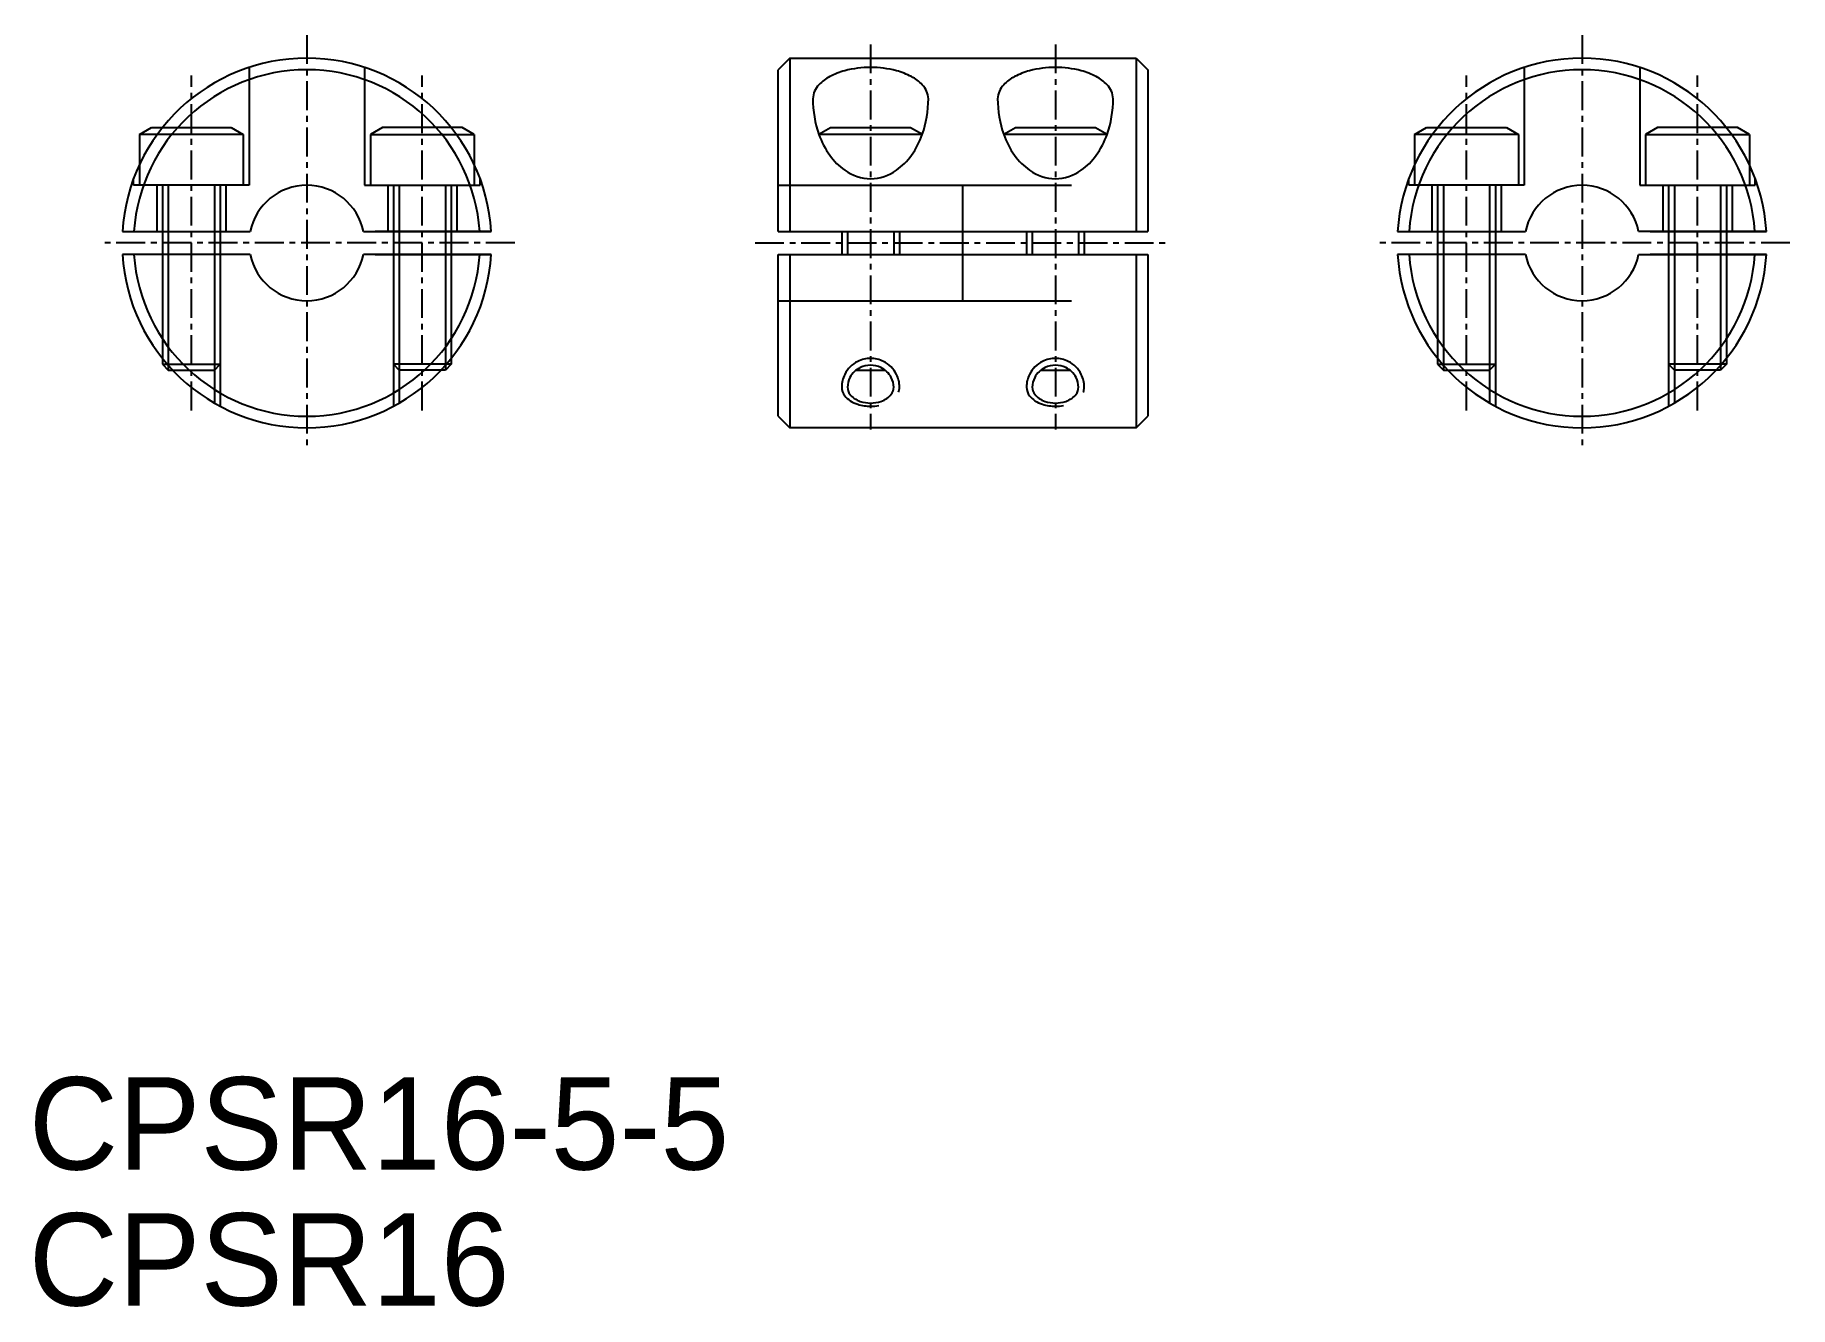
# Model space of a CAD drawing. Extents: x 718.2 to 794.2, y 66.2 to 121.3.
import ezdxf

# ---------------------------------------------------------------- set-up
doc = ezdxf.new("R2010")
doc.units = 0
doc.linetypes.add('CENTER', pattern=[2, 1.25, -0.25, 0.25, -0.25])
doc.linetypes.add('DASHED', pattern=[19.05, 12.7, -6.35])
doc.layers.get('0').update_dxf_attribs({"linetype": 'CONTINUOUS'})
doc.layers.add('CENTER', color=1, linetype='CENTER')

msp = doc.modelspace()

# ---------------------------------------------------------------- linework, layer by layer
for p, q in [((750.91, 120.255), (750.41, 119.755)), ((750.91, 120.255), (750.91, 112.755)), ((750.91, 120.255), (765.91, 120.255)), ((765.91, 120.255), (765.91, 112.755)), ((765.91, 120.255), (766.41, 119.755)), ((750.41, 112.755), (750.41, 119.755)), ((766.41, 119.755), (766.41, 112.755)), ((751.91, 118.5), (751.91, 118.5)), ((756.91, 118.5), (756.91, 118.5)), ((759.91, 118.5), (759.91, 118.5)), ((764.91, 118.5), (764.91, 118.5)), ((722.753, 116.955), (723.272, 117.255)), ((723.272, 117.255), (723.758, 117.255)), ((736.733, 117.255), (736.248, 117.255)), ((737.253, 116.955), (736.733, 117.255)), ((752.171, 116.961), (752.68, 117.255)), ((752.68, 117.255), (756.141, 117.255)), ((756.141, 117.255), (756.65, 116.961)), ((760.171, 116.961), (760.68, 117.255)), ((760.68, 117.255), (764.141, 117.255)), ((764.141, 117.255), (764.65, 116.961)), ((777.959, 116.955), (778.479, 117.255)), ((778.479, 117.255), (778.964, 117.255)), ((791.94, 117.255), (791.454, 117.255)), ((792.459, 116.955), (791.94, 117.255)), ((723.529, 116.955), (722.753, 116.955)), ((722.753, 116.955), (722.753, 115.637)), ((736.477, 116.955), (737.253, 116.955)), ((737.253, 116.955), (737.253, 115.637)), ((756.648, 116.955), (752.173, 116.955)), ((764.648, 116.955), (760.173, 116.955)), ((778.736, 116.955), (777.959, 116.955)), ((777.959, 116.955), (777.959, 115.637)), ((791.683, 116.955), (792.459, 116.955)), ((792.459, 116.955), (792.459, 115.637)), ((722.503, 114.755), (722.503, 115.039)), ((737.503, 114.755), (737.503, 115.039)), ((777.709, 114.755), (777.709, 115.039)), ((792.709, 114.755), (792.709, 115.039)), ((722.019, 112.755), (727.553, 112.755)), ((723.753, 112.755), (723.753, 111.755)), ((726.253, 112.755), (726.253, 111.755)), ((732.452, 112.755), (737.987, 112.755)), ((737.987, 112.755), (732.961, 112.755)), ((733.753, 112.755), (733.753, 111.755)), ((736.253, 112.755), (736.253, 111.755)), ((750.41, 112.755), (766.41, 112.755)), ((753.16, 112.755), (753.16, 111.755)), ((755.66, 112.755), (755.66, 111.755)), ((761.16, 112.755), (761.16, 111.755)), ((763.66, 112.755), (763.66, 111.755)), ((777.225, 112.755), (782.76, 112.755)), ((778.959, 112.755), (778.959, 111.755)), ((781.459, 112.755), (781.459, 111.755)), ((793.194, 112.755), (787.659, 112.755)), ((788.167, 112.755), (793.194, 112.755)), ((788.959, 112.755), (788.959, 111.755)), ((791.459, 112.755), (791.459, 111.755)), ((727.553, 111.755), (722.019, 111.755)), ((737.987, 111.755), (732.452, 111.755)), ((732.961, 111.755), (737.987, 111.755)), ((750.41, 111.755), (766.41, 111.755)), ((750.41, 104.755), (750.41, 111.755)), ((750.91, 111.755), (750.91, 104.255)), ((765.91, 111.755), (765.91, 104.255)), ((766.41, 111.755), (766.41, 104.755)), ((782.76, 111.755), (777.225, 111.755)), ((787.659, 111.755), (793.194, 111.755)), ((793.194, 111.755), (788.167, 111.755)), ((723.753, 107.261), (723.753, 107.005)), ((736.253, 107.261), (736.253, 107.005)), ((778.959, 107.261), (778.959, 107.005)), ((791.459, 107.261), (791.459, 107.005)), ((723.753, 107.005), (724.003, 106.755)), ((723.753, 107.005), (723.967, 107.005)), ((724.003, 106.755), (724.193, 106.755)), ((736.003, 106.755), (735.812, 106.755)), ((736.253, 107.005), (736.003, 106.755)), ((736.253, 107.005), (736.039, 107.005)), ((753.786, 106.755), (755.035, 106.755)), ((761.786, 106.755), (763.035, 106.755)), ((778.959, 107.005), (779.209, 106.755)), ((778.959, 107.005), (779.173, 107.005)), ((779.209, 106.755), (779.4, 106.755)), ((791.209, 106.755), (791.019, 106.755)), ((791.459, 107.005), (791.209, 106.755)), ((791.459, 107.005), (791.246, 107.005)), ((753.16, 106.01), (753.16, 106.01)), ((753.41, 106.01), (753.41, 106.01)), ((761.16, 106.01), (761.16, 106.01)), ((761.41, 106.01), (761.41, 106.01)), ((750.41, 104.755), (750.91, 104.255)), ((765.91, 104.255), (750.91, 104.255)), ((765.91, 104.255), (766.41, 104.755))]:
    msp.add_line(p, q)
at = {"color": 3, "linetype": 'DASHED'}
for p, q in [((727.503, 119.854), (727.503, 114.755)), ((732.503, 119.854), (732.503, 114.755)), ((782.709, 119.854), (782.709, 114.755)), ((787.709, 119.854), (787.709, 114.755)), ((723.758, 117.255), (726.733, 117.255)), ((726.733, 117.255), (727.253, 116.955)), ((733.272, 117.255), (732.753, 116.955)), ((736.248, 117.255), (733.272, 117.255)), ((778.964, 117.255), (781.94, 117.255)), ((781.94, 117.255), (782.459, 116.955)), ((788.479, 117.255), (787.959, 116.955)), ((791.454, 117.255), (788.479, 117.255)), ((727.253, 116.955), (723.529, 116.955)), ((727.253, 116.955), (727.253, 114.755)), ((732.753, 116.955), (736.477, 116.955)), ((732.753, 116.955), (732.753, 114.755)), ((782.459, 116.955), (778.736, 116.955)), ((782.459, 116.955), (782.459, 114.755)), ((787.959, 116.955), (787.959, 114.755)), ((787.959, 116.955), (791.683, 116.955)), ((722.753, 115.637), (722.753, 114.755)), ((737.253, 115.637), (737.253, 114.755)), ((777.959, 115.637), (777.959, 114.755)), ((792.459, 115.637), (792.459, 114.755)), ((727.503, 114.755), (722.503, 114.755)), ((723.503, 114.755), (723.503, 112.755)), ((723.753, 114.755), (723.753, 112.755)), ((724.003, 114.755), (724.003, 112.755)), ((726.003, 114.755), (726.003, 112.755)), ((726.253, 114.755), (726.253, 112.755)), ((726.503, 114.755), (726.503, 112.755)), ((732.503, 114.755), (737.503, 114.755)), ((733.503, 114.755), (733.503, 112.755)), ((733.753, 114.755), (733.753, 112.755)), ((734.003, 114.755), (734.003, 112.755)), ((736.003, 114.755), (736.003, 112.755)), ((736.253, 114.755), (736.253, 112.755)), ((736.503, 114.755), (736.503, 112.755)), ((750.41, 114.755), (766.41, 114.755)), ((758.41, 109.755), (758.41, 114.755)), ((782.709, 114.755), (777.709, 114.755)), ((778.709, 114.755), (778.709, 112.755)), ((778.959, 114.755), (778.959, 112.755)), ((779.209, 114.755), (779.209, 112.755)), ((781.209, 114.755), (781.209, 112.755)), ((781.459, 114.755), (781.459, 112.755)), ((781.709, 114.755), (781.709, 112.755)), ((787.709, 114.755), (792.709, 114.755)), ((788.709, 114.755), (788.709, 112.755)), ((788.959, 114.755), (788.959, 112.755)), ((789.209, 114.755), (789.209, 112.755)), ((791.209, 114.755), (791.209, 112.755)), ((791.459, 114.755), (791.459, 112.755)), ((791.709, 114.755), (791.709, 112.755)), ((723.753, 111.755), (723.753, 107.261)), ((724.003, 111.755), (724.003, 106.963)), ((726.003, 111.755), (726.003, 105.327)), ((726.253, 111.755), (726.253, 105.188)), ((733.753, 111.755), (733.753, 105.188)), ((734.003, 111.755), (734.003, 105.327)), ((736.003, 111.755), (736.003, 106.963)), ((736.253, 111.755), (736.253, 107.261)), ((778.959, 111.755), (778.959, 107.261)), ((779.209, 111.755), (779.209, 106.963)), ((781.209, 111.755), (781.209, 105.327)), ((781.459, 111.755), (781.459, 105.188)), ((788.959, 111.755), (788.959, 105.188)), ((789.209, 111.755), (789.209, 105.327)), ((791.209, 111.755), (791.209, 106.963)), ((791.459, 111.755), (791.459, 107.261)), ((750.41, 109.755), (766.41, 109.755)), ((723.967, 107.005), (726.253, 107.005)), ((724.193, 106.755), (726.003, 106.755)), ((726.003, 106.755), (726.253, 107.005)), ((736.039, 107.005), (733.753, 107.005)), ((734.003, 106.755), (733.753, 107.005)), ((735.812, 106.755), (734.003, 106.755)), ((779.173, 107.005), (781.459, 107.005)), ((779.4, 106.755), (781.209, 106.755)), ((781.209, 106.755), (781.459, 107.005)), ((789.209, 106.755), (788.959, 107.005)), ((791.246, 107.005), (788.959, 107.005)), ((791.019, 106.755), (789.209, 106.755))]:
    msp.add_line(p, q, dxfattribs=at)
at = {"color": 3}
for p, q in [((724.003, 112.755), (724.003, 111.755)), ((726.003, 112.755), (726.003, 111.755)), ((734.003, 112.755), (734.003, 111.755)), ((736.003, 112.755), (736.003, 111.755)), ((753.41, 112.755), (753.41, 111.755)), ((755.41, 112.755), (755.41, 111.755)), ((761.41, 112.755), (761.41, 111.755)), ((763.41, 112.755), (763.41, 111.755)), ((779.209, 112.755), (779.209, 111.755)), ((781.209, 112.755), (781.209, 111.755)), ((789.209, 112.755), (789.209, 111.755)), ((791.209, 112.755), (791.209, 111.755)), ((724.003, 106.963), (724.003, 106.755)), ((736.003, 106.963), (736.003, 106.755)), ((779.209, 106.963), (779.209, 106.755)), ((791.209, 106.963), (791.209, 106.755))]:
    msp.add_line(p, q, dxfattribs=at)
for centre, radius, start, end in [((730.003, 112.255), 8, 3.58332, 176.41668), ((785.209, 112.255), 8, 3.58332, 176.41668), ((730.003, 112.255), 7.5, 3.82255, 176.17745), ((753.482, 117.853), 1.811, 117.62021, 136.23855), ((754.067, 116.769), 3.042, 104.7463, 117.91121), ((754.395, 115.534), 4.321, 89.79313, 104.78252), ((754.426, 115.534), 4.321, 75.21748, 90.20687), ((754.754, 116.769), 3.042, 62.08879, 75.2537), ((755.339, 117.853), 1.811, 43.76145, 62.37979), ((761.482, 117.853), 1.811, 117.62021, 136.23855), ((762.067, 116.769), 3.042, 104.7463, 117.91121), ((762.395, 115.534), 4.321, 89.79313, 104.78252), ((762.426, 115.534), 4.321, 75.21748, 90.20687), ((762.754, 116.769), 3.042, 62.08879, 75.2537), ((763.339, 117.853), 1.811, 43.76145, 62.37979), ((785.209, 112.255), 7.5, 3.82255, 176.17745), ((752.81, 118.468), 0.9, 134.92567, 177.98297), ((756.011, 118.468), 0.9, 2.01703, 45.07433), ((760.81, 118.468), 0.9, 134.92567, 177.98297), ((764.011, 118.468), 0.9, 2.01703, 45.07433), ((756.495, 118.485), 4.584, 179.81574, 199.53763), ((752.326, 118.485), 4.584, 340.46237, 0.18426), ((764.495, 118.485), 4.584, 179.81574, 199.53763), ((760.326, 118.485), 4.584, 340.46237, 0.18426), ((755.625, 118.177), 3.662, 199.54215, 215.46191), ((753.196, 118.177), 3.662, 324.53809, 340.45785), ((763.625, 118.177), 3.662, 199.54215, 215.46191), ((761.196, 118.177), 3.662, 324.53809, 340.45785), ((754.863, 117.628), 2.722, 215.35466, 234.76849), ((753.958, 117.628), 2.722, 305.23151, 324.64534), ((762.863, 117.628), 2.722, 215.35466, 234.76849), ((761.958, 117.628), 2.722, 305.23151, 324.64534), ((730.003, 112.255), 2.5, 11.53696, 168.46304), ((754.432, 116.997), 1.959, 234.42787, 269.37487), ((754.389, 116.997), 1.959, 270.62513, 305.57213), ((762.432, 116.997), 1.959, 234.42787, 269.37487), ((762.389, 116.997), 1.959, 270.62513, 305.57213), ((785.209, 112.255), 2.5, 11.53696, 168.46304), ((730.003, 112.255), 8, 183.58332, 356.41668), ((730.003, 112.255), 7.5, 183.82255, 356.17745), ((730.003, 112.255), 2.5, 191.53696, 348.46304), ((785.209, 112.255), 8, 183.58332, 356.41668), ((785.209, 112.255), 7.5, 183.82255, 356.17745), ((785.209, 112.255), 2.5, 191.53696, 348.46304), ((754.328, 106.009), 0.917, 152.24252, 179.9459), ((754.362, 105.991), 0.956, 133.56701, 152.26093), ((754.393, 105.96), 1, 115.42733, 133.56952), ((754.41, 105.923), 1.04, 89.95484, 115.41564), ((754.411, 105.923), 1.04, 64.58436, 90.04516), ((754.428, 105.96), 1, 46.43048, 64.57267), ((754.458, 105.991), 0.956, 27.73907, 46.43299), ((754.493, 106.009), 0.917, 0.0541, 27.75748), ((762.328, 106.009), 0.917, 152.24252, 179.9459), ((762.362, 105.991), 0.956, 133.56701, 152.26093), ((762.393, 105.96), 1, 115.42733, 133.56952), ((762.41, 105.923), 1.04, 89.95484, 115.41564), ((762.411, 105.923), 1.04, 64.58436, 90.04516), ((762.428, 105.96), 1, 46.43048, 64.57267), ((762.458, 105.991), 0.956, 27.73907, 46.43299), ((762.493, 106.009), 0.917, 0.0541, 27.75748), ((753.927, 106.017), 0.516, 180.81333, 217.30984), ((754.13, 106.164), 0.767, 216.84168, 236.22274), ((754.691, 106.164), 0.767, 303.77726, 323.15832), ((754.894, 106.017), 0.516, 322.69016, 359.18667), ((761.927, 106.017), 0.516, 180.81333, 217.30984), ((762.13, 106.164), 0.767, 216.84168, 236.22274), ((762.691, 106.164), 0.767, 303.77726, 323.15832), ((762.894, 106.017), 0.516, 322.69016, 359.18667), ((754.306, 106.424), 1.081, 236.08152, 251.48483), ((754.406, 106.72), 1.393, 251.4812, 270.19493), ((754.415, 106.72), 1.393, 269.80507, 288.5188), ((754.514, 106.424), 1.081, 288.51517, 303.91848), ((762.306, 106.424), 1.081, 236.08152, 251.48483), ((762.406, 106.72), 1.393, 251.4812, 270.19493), ((762.415, 106.72), 1.393, 269.80507, 288.5188), ((762.514, 106.424), 1.081, 288.51517, 303.91848)]:
    msp.add_arc(centre, radius, start, end)
for centre, radius, start, end in [((754.411, 106.011), 1.25, 116.5894, 135.03014), ((754.41, 106.012), 1.249, 90.00103, 116.58964), ((754.41, 106.012), 1.249, 63.41036, 89.99897), ((754.41, 106.011), 1.25, 44.96986, 63.4106), ((762.411, 106.011), 1.25, 116.5894, 135.03014), ((762.41, 106.012), 1.249, 90.00103, 116.58964), ((762.41, 106.012), 1.249, 63.41036, 89.99897), ((762.41, 106.011), 1.25, 44.96986, 63.4106), ((754.413, 106.01), 1.252, 153.45951, 180.00109), ((754.412, 106.01), 1.251, 135.03019, 153.45931), ((754.409, 106.01), 1.251, 26.54069, 44.96981), ((754.408, 106.01), 1.252, 359.99891, 26.54049), ((762.413, 106.01), 1.252, 153.45951, 180.00109), ((762.412, 106.01), 1.251, 135.03019, 153.45931), ((762.409, 106.01), 1.251, 26.54069, 44.96981), ((762.408, 106.01), 1.252, 359.99891, 26.54049), ((753.766, 106.02), 0.606, 180.9635, 218.54679), ((754.037, 106.223), 0.944, 217.97441, 237.29722), ((755.055, 106.02), 0.606, 337.82104, 359.0365), ((761.766, 106.02), 0.606, 180.9635, 218.54679), ((762.037, 106.223), 0.944, 217.97441, 237.29722), ((763.055, 106.02), 0.606, 337.82104, 359.0365), ((754.272, 106.583), 1.374, 237.131, 252.16855), ((754.404, 106.992), 1.804, 252.1592, 270.20004), ((754.417, 106.992), 1.804, 269.79996, 281.21316), ((762.272, 106.583), 1.374, 237.131, 252.16855), ((762.404, 106.992), 1.804, 252.1592, 270.20004), ((762.417, 106.992), 1.804, 269.79996, 281.21316)]:
    msp.add_arc(centre, radius, start, end, dxfattribs=at)
at = {"layer": 'CENTER', "color": 1, "linetype": 'CENTER'}
for p, q in [((730.003, 121.255), (730.003, 103.255)), ((754.41, 120.854), (754.41, 104.188)), ((762.41, 120.854), (762.41, 104.188)), ((785.209, 121.255), (785.209, 103.255)), ((725.003, 105.01), (725.003, 119.5)), ((735.003, 105.01), (735.003, 119.5)), ((780.209, 105.01), (780.209, 119.5)), ((790.209, 105.01), (790.209, 119.5)), ((739.003, 112.255), (721.003, 112.255)), ((749.41, 112.255), (767.41, 112.255)), ((794.209, 112.255), (776.209, 112.255))]:
    msp.add_line(p, q, dxfattribs=at)

# ---------------------------------------------------------------- texts
for s, p in [('CPSR16-5-5', (717.967, 72.144)), ('CPSR16', (717.967, 66.256))]:
    msp.add_text(s, height=4).set_placement(p)

doc.saveas('drawing.dxf')
